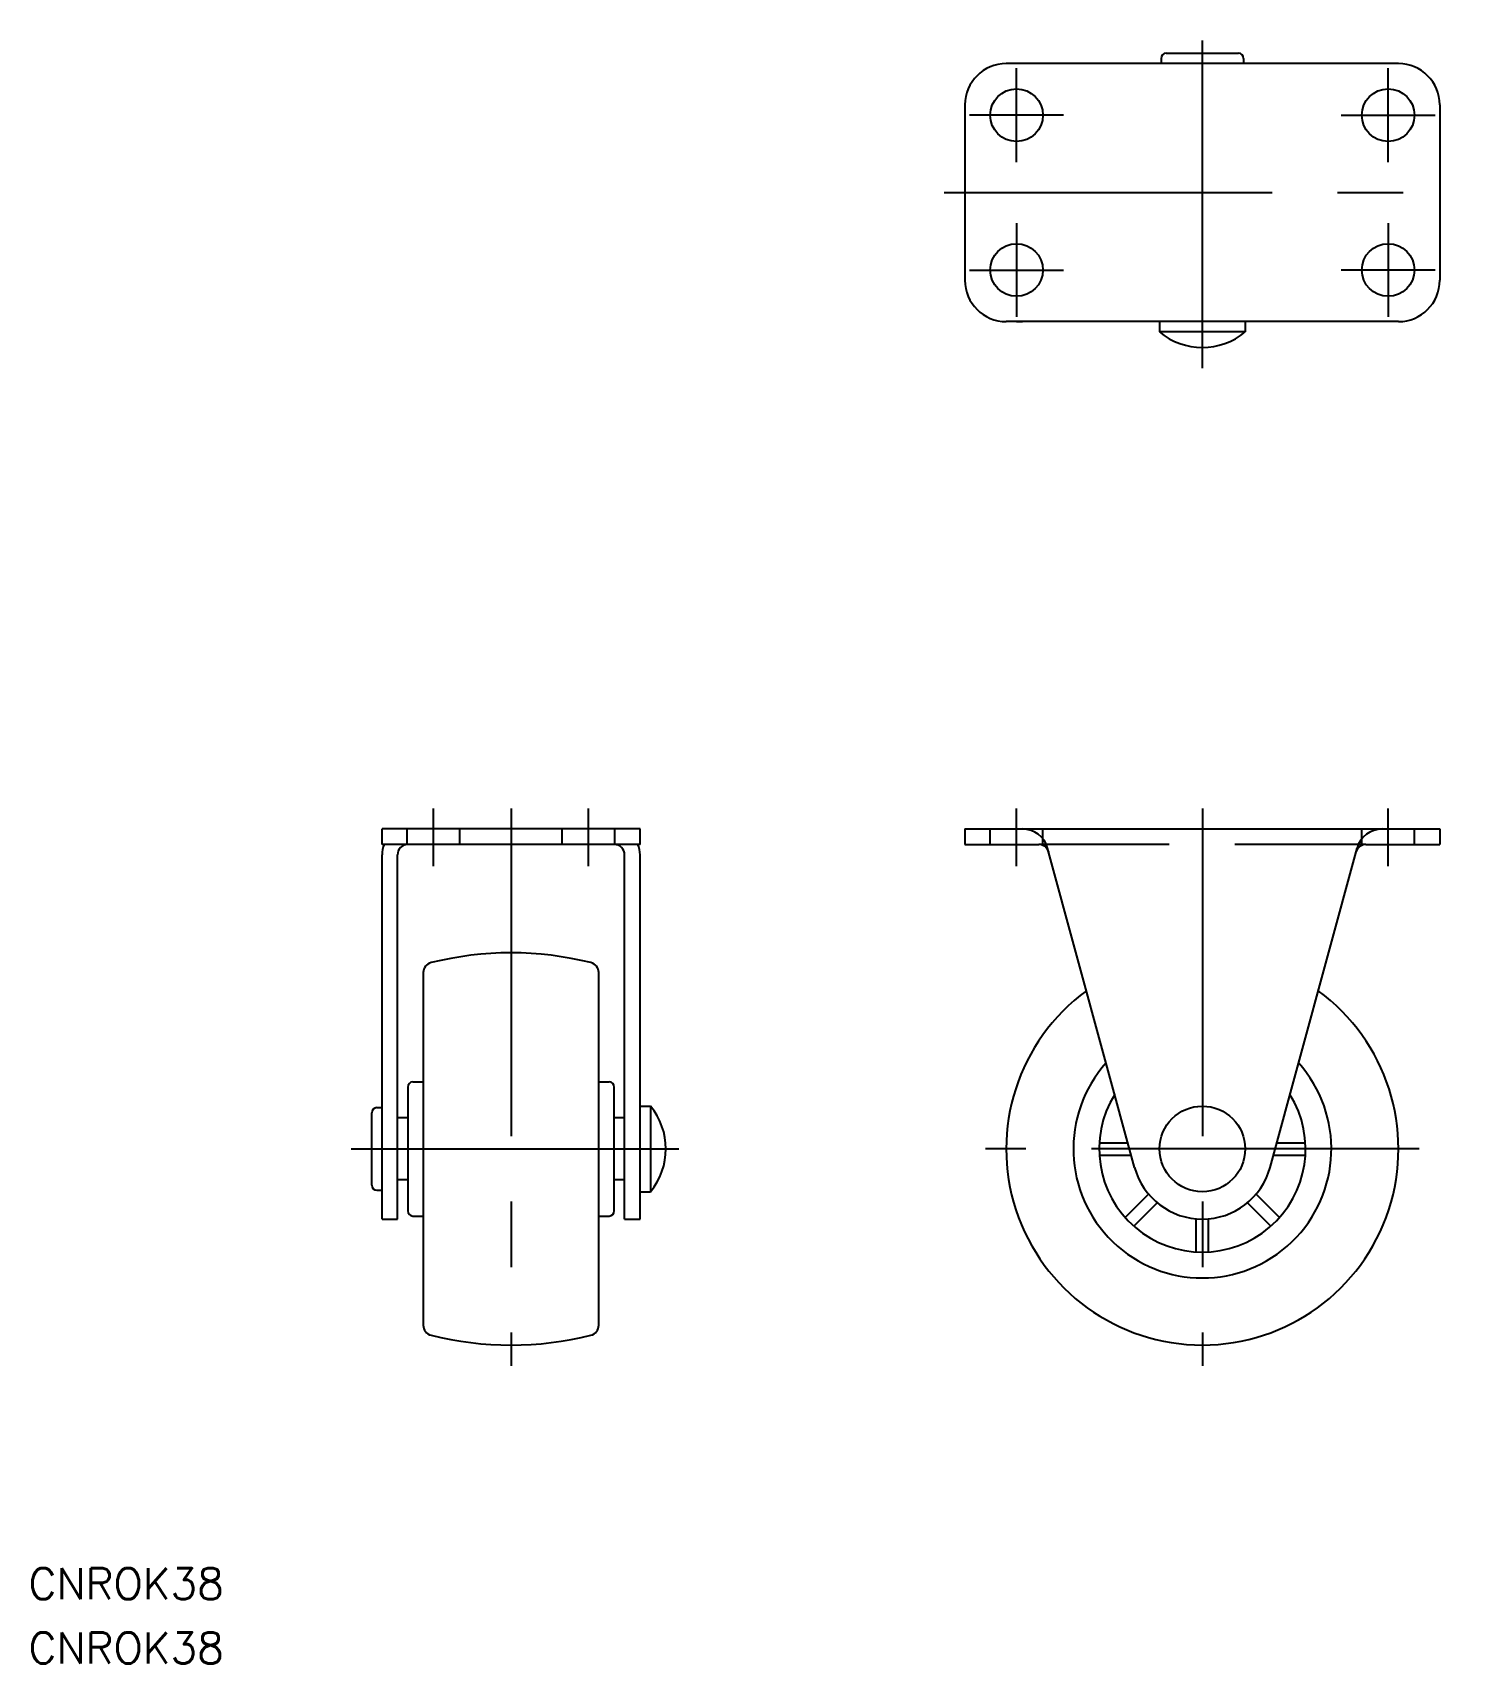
# Model space of a CAD drawing. Extents: x -113 to 25, y -143 to 15.
import ezdxf

# ---------------------------------------------------------------- set-up
doc = ezdxf.new("R2010")
doc.units = 0
doc.linetypes.add('CENTER', pattern=[50.8, 31.75, -6.35, 6.35, -6.35])
doc.linetypes.add('DASHED', pattern=[19.05, 12.7, -6.35])
doc.layers.get('0').update_dxf_attribs({"linetype": 'CONTINUOUS'})
doc.layers.add('CENTER', color=1, linetype='CENTER')
doc.styles.get("Standard").update_dxf_attribs({"font": 'txt.shx', "height": 3, "bigfont": 'bigfont.shx'})

# ---------------------------------------------------------------- blocks, each defined once
blk = doc.blocks.new('*U3')
at = {"color": 7, "linetype": 'CONTINUOUS'}
blk.add_text('CNROK38', height=3, dxfattribs=at).set_placement((-113.72, -136.28))
blk = doc.blocks.new('*U4')
at = {"color": 7, "linetype": 'CONTINUOUS'}
blk.add_text('CNROK38', height=3, dxfattribs=at).set_placement((-113.72, -142.5))

msp = doc.modelspace()

# ---------------------------------------------------------------- linework, layer by layer
at = {"color": 7, "linetype": 'CONTINUOUS'}
for p, q in [((-4, 13), (-4, 12.5)), ((-3.5, 13.5), (3.5, 13.5)), ((4, 13), (4, 12.5)), ((19, 12.5), (-19, 12.5)), ((-23, 8.5), (-23, -8.5)), ((23, 8.5), (23, -8.5)), ((19, -12.5), (-19, -12.5)), ((-18, -12.5), (-17.41, -12.5)), ((-4.15, -12.5), (-4.15, -13.5)), ((4.15, -12.5), (4.15, -13.5)), ((4.15, -13.5), (-4.15, -13.5)), ((-54.48, -61.66), (-79.48, -61.66)), ((-79.48, -63.16), (-79.48, -61.66)), ((-54.48, -63.16), (-79.48, -63.16)), ((-54.48, -63.16), (-54.48, -61.66)), ((-23, -61.66), (23, -61.66)), ((-23, -61.66), (-23, -63.16)), ((-23, -63.16), (-15.85, -63.16)), ((15.85, -63.16), (23, -63.16)), ((23, -61.66), (23, -63.16)), ((-79.48, -99.46), (-79.48, -64.16)), ((-77.98, -99.46), (-77.98, -64.16)), ((-55.98, -99.46), (-55.98, -64.16)), ((-54.48, -99.46), (-54.48, -64.16)), ((-6.56, -94.45), (-15, -63.51)), ((6.56, -94.45), (15, -63.51)), ((-75.48, -75.58), (-75.48, -109.74)), ((-58.48, -109.74), (-58.48, -75.58)), ((-76.98, -86.66), (-76.98, -98.66)), ((-76.48, -86.16), (-75.48, -86.16)), ((-58.48, -86.16), (-57.48, -86.16)), ((-56.98, -98.66), (-56.98, -86.66)), ((-80.48, -96.16), (-80.48, -89.16)), ((-79.98, -88.66), (-79.48, -88.66)), ((-76.98, -89.66), (-77.98, -89.66)), ((-55.98, -89.66), (-56.98, -89.66)), ((-54.48, -88.51), (-53.48, -88.51)), ((-53.48, -88.51), (-53.48, -96.81)), ((-9.98, -92.06), (-7.21, -92.06)), ((7.21, -92.06), (9.98, -92.06)), ((-9.98, -93.26), (-6.88, -93.26)), ((6.88, -93.26), (9.98, -93.26)), ((-76.98, -95.66), (-77.98, -95.66)), ((-55.98, -95.66), (-56.98, -95.66)), ((-79.98, -96.66), (-79.48, -96.66)), ((-54.48, -96.81), (-53.48, -96.81)), ((-7.48, -99.3), (-5.21, -97.03)), ((-6.63, -100.15), (-4.37, -97.88)), ((4.37, -97.88), (6.63, -100.15)), ((5.21, -97.03), (7.48, -99.3)), ((-79.48, -99.46), (-77.98, -99.46)), ((-76.48, -99.16), (-75.48, -99.16)), ((-58.48, -99.16), (-57.48, -99.16)), ((-55.98, -99.46), (-54.48, -99.46)), ((-0.6, -102.64), (-0.6, -99.44)), ((0.6, -102.64), (0.6, -99.44))]:
    msp.add_line(p, q, dxfattribs=at)
at = {"color": 3, "linetype": 'DASHED'}
for p, q in [((-77.03, -63.16), (-77.03, -61.66)), ((-71.93, -63.16), (-71.93, -61.66)), ((-62.03, -63.16), (-62.03, -61.66)), ((-56.93, -63.16), (-56.93, -61.66)), ((-20.55, -63.16), (-20.55, -61.66)), ((15.85, -63.16), (-15.85, -63.16)), ((-15.45, -63.16), (-15.45, -61.66)), ((15.45, -63.16), (15.45, -61.66)), ((20.55, -63.16), (20.55, -61.66))]:
    msp.add_line(p, q, dxfattribs=at)
at = {"color": 7, "linetype": 'CONTINUOUS'}
for centre, radius in [((-18, 7.5), 2.55), ((18, 7.5), 2.55), ((-18, -7.5), 2.55), ((18, -7.5), 2.55), ((0, -92.66), 4.15)]:
    msp.add_circle(centre, radius, dxfattribs=at)
for centre, radius, start, end in [((-3.5, 13), 0.5, 90, 180), ((3.5, 13), 0.5, 0, 90), ((-19, 8.5), 4, 90, 180), ((19, 8.5), 4, 0, 90), ((-19, -8.5), 4, 180, 270), ((19, -8.5), 4, 270, 0), ((0, -8.51), 6.49, 230.2556, 309.7444), ((-76.98, -64.16), 2.5, 156.4218, 180), ((-76.98, -64.16), 1, 90, 180), ((-56.98, -64.16), 1, 0, 90), ((-56.98, -64.16), 2.5, 0, 23.5782), ((-17.41, -64.16), 2.5, 15.2504, 90), ((-15.85, -64.16), 1, 15.2504, 90), ((15.85, -64.16), 1, 90, 164.7496), ((17.41, -64.16), 2.5, 90, 164.7496), ((-66.98, -105.66), 32, 75.9992, 104.0008), ((-74.48, -75.58), 1, 104.0008, 180), ((-59.48, -75.58), 1, 0, 75.9992), ((0, -92.66), 19, 126.2214, 53.7786), ((0, -92.66), 12.5, 138.2068, 41.7932), ((-76.48, -86.66), 0.5, 90, 180), ((-57.48, -86.66), 0.5, 0, 90), ((0, -92.66), 10, 148.094, 31.906), ((-79.98, -89.16), 0.5, 90, 180), ((-58.47, -92.66), 6.49, 320.2556, 39.7444), ((0, -92.66), 6.8, 195.2504, 344.7496), ((-79.98, -96.16), 0.5, 180, 270), ((-76.48, -98.66), 0.5, 180, 270), ((-57.48, -98.66), 0.5, 270, 0), ((-74.48, -109.74), 1, 180, 255.9992), ((-59.48, -109.74), 1, 284.0008, 0), ((-66.98, -79.66), 32, 255.9992, 284.0008)]:
    msp.add_arc(centre, radius, start, end, dxfattribs=at)
at = {"layer": 'CENTER', "color": 1, "linetype": 'CENTER'}
for p, q in [((0, -17), (0, 15.5)), ((-18, 2.95), (-18, 12.05)), ((18, 2.95), (18, 12.05)), ((-13.45, 7.5), (-22.55, 7.5)), ((13.45, 7.5), (22.55, 7.5)), ((-25, 0), (25, 0)), ((-18, -2.95), (-18, -12.05)), ((18, -2.95), (18, -12.05)), ((-22.55, -7.5), (-13.45, -7.5)), ((22.55, -7.5), (13.45, -7.5)), ((-74.48, -65.26), (-74.48, -59.66)), ((-66.98, -59.66), (-66.98, -113.66)), ((-59.48, -65.26), (-59.48, -59.66)), ((-18, -65.26), (-18, -59.66)), ((0, -59.66), (0, -113.66)), ((18, -65.26), (18, -59.66)), ((-82.48, -92.66), (-49.48, -92.66)), ((21, -92.66), (-21, -92.66))]:
    msp.add_line(p, q, dxfattribs=at)

# ---------------------------------------------------------------- block references
at = {"color": 7, "linetype": 'CONTINUOUS'}
for name in ['*U3', '*U4']:
    msp.add_blockref(name, (0, 0), dxfattribs=at)

doc.saveas('drawing.dxf')
